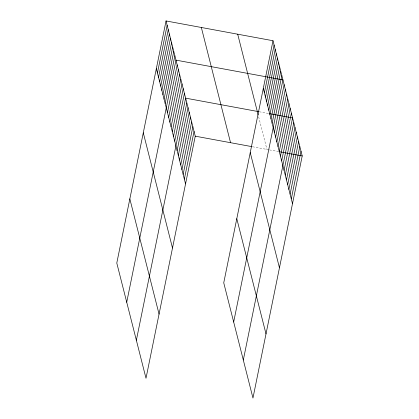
<?xml version="1.0" encoding="UTF-8"?>
<svg xmlns="http://www.w3.org/2000/svg" width="419" height="419" viewBox="0 0 419 419"><rect width="100%" height="100%" fill="white"/><g stroke="black" fill="none" stroke-linecap="round" stroke-linejoin="round"><path stroke-width="0.31" stroke-dasharray="2.1 1.57" d="M259.167 111.747L268.621 113.497M252.495 146.75L268.809 149.766M269.438 149.887L278.892 151.631M258.633 116.744L266.919 149.421"/><path stroke-width="0.63" d="M166.044 20.95L116.791 263.053L146.001 378.273L195.259 136.17L166.044 20.95L272.999 40.727L302.209 155.947L252.956 398.05L223.741 282.83L272.999 40.727M157.439 73.026L167.15 25.302M158.544 77.379L168.255 29.655M159.649 81.731L169.36 34.007M160.749 86.084L170.46 38.359M161.854 90.436L171.565 42.712M162.96 94.788L172.67 47.064M164.065 99.141L173.77 51.417M165.165 103.493L174.875 55.769M126.721 302.23L175.98 60.127L282.93 79.903L233.671 322.007M167.474 112.601L177.185 64.877M168.679 117.351L178.389 69.627M169.884 122.107L179.594 74.383M171.088 126.857L180.799 79.133M172.293 131.613L182.003 83.889M173.497 136.364L183.208 88.639M174.702 141.119L184.412 93.395M136.364 340.249L185.617 98.146L258.539 111.632M177.117 150.62L186.822 102.896M178.321 155.376L188.031 107.652M179.526 160.126L189.236 112.402M180.73 164.882L190.441 117.158M181.935 169.632L191.645 121.908M183.14 174.388L192.85 126.664M184.344 179.138L194.055 131.414M264.389 92.803L274.099 45.079M265.494 97.156L275.204 49.432M266.599 101.508L276.31 53.784M267.704 105.86L277.409 58.136M268.804 110.213L278.515 62.489M269.909 114.565L279.62 66.841M271.014 118.917L280.725 71.199M272.114 123.275L281.825 75.551M274.424 132.378L284.134 84.654M275.629 137.128L285.339 89.409M276.833 141.884L286.544 94.16M278.038 146.634L287.748 98.91M279.248 151.39L288.953 103.666M280.452 156.14L290.158 108.416M281.657 160.896L291.367 113.172M243.313 360.026L292.572 117.922L269.249 113.612M284.066 170.402L293.777 122.678M285.271 175.152L294.981 127.428M286.476 179.903L296.186 132.179M287.68 184.659L297.39 136.934M288.885 189.409L298.595 141.685M290.089 194.165L299.8 146.441M291.294 198.915L301.004 151.191M195.259 136.17L251.871 146.634M279.52 151.751L302.209 155.947M263.289 88.451L292.499 203.671M237.704 34.201L258.183 114.963M250.237 152.595L279.452 267.814M201.34 27.476L230.555 142.696M236.793 218.687L266.002 333.906M156.339 68.674L185.549 183.894M143.288 132.818L172.497 248.038M129.843 198.91L159.052 314.124"/></g></svg>
